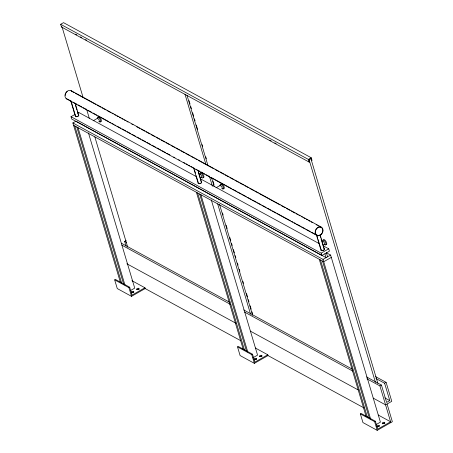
<?xml version="1.0" encoding="UTF-8"?>
<svg xmlns="http://www.w3.org/2000/svg" width="453" height="453" viewBox="0 0 453 453"><rect width="100%" height="100%" fill="white"/><g stroke="black" fill="none" stroke-linecap="round" stroke-linejoin="round"><path stroke-width="0.68" d="M60.645 24.292L63.522 22.65L311.245 157.769L312.049 160.453L311.59 160.713L310.934 158.505L308.963 159.626L309.625 161.84L309.167 162.1L61.449 26.982L60.645 24.292L308.368 159.411L309.167 162.1M61.449 26.982L61.902 26.721M323.159 245.775L328.748 248.822L329.444 251.16L321.873 255.486L71.704 119.031L71.008 116.693L75.085 114.366M77.412 113.035L78.579 112.367L196.523 176.704M120.453 282.553L72.865 122.933L75.781 121.268M93.154 120.798L97.355 118.397M215.996 187.802L220.198 185.402M126.059 246.121L124.66 241.443L126.177 240.577M308.368 159.411L311.245 157.769M114.671 279.875L115.43 279.444L129.688 287.219L132.044 295.118L144.92 287.768L145.153 288.555L131.523 296.341L117.265 288.567L114.671 279.875L128.935 287.655L131.523 296.341M128.935 287.655L129.688 287.219M130.651 290.458L134.728 288.125L88.448 132.882M71.008 116.693L321.177 253.148L328.748 248.822M72.865 122.933L323.034 259.388L330.605 255.062L380.412 422.134L376.335 424.467M331.302 257.4L323.731 261.726L73.567 125.271M237.514 346.879L238.272 346.449L252.531 354.223L254.886 362.123L267.763 354.773L267.995 355.56L254.365 363.346L240.107 355.565L237.514 346.879L251.777 354.659L254.365 363.346M251.777 354.659L252.531 354.223M252.91 357.791L257.57 355.129L211.291 199.886M366.885 378.804L379.914 385.911L381.426 385.044L386.607 402.423L389.79 400.611L384.608 383.232L375.922 378.493M384.608 383.232L386.12 382.366L391.771 401.324L385.565 404.869L373.159 398.102M387.077 404.002L392.355 421.698L377.207 430.35L362.949 422.57L360.356 413.883L361.115 413.447L375.378 421.228L377.728 429.127L390.605 421.777L378.204 415.01M360.356 413.883L374.62 421.658L375.378 421.228M75.56 34.168L76.8 34.847M80.526 36.88L81.767 37.554M85.492 39.587L86.738 40.266M269.886 140.164L271.132 140.843M274.858 142.876L276.098 143.55M71.076 90.645L321.245 227.095M71.568 91.234L74.049 92.588M75.294 93.267L95.776 104.439M97.016 105.119L100.742 107.146M101.982 107.825L105.708 109.858M106.948 110.532L110.674 112.565M111.914 113.244L113.159 113.918M114.399 114.598L115.64 115.272M116.885 115.951L118.125 116.631M119.366 117.304L120.606 117.984M121.851 118.658L123.091 119.337M124.332 120.017L125.572 120.691M126.817 121.37L128.057 122.044M131.783 124.077L133.023 124.756M136.749 126.783L139.852 128.476M141.093 129.156L144.818 131.189M146.059 131.863L149.784 133.895M151.025 134.575L154.75 136.608M155.991 137.282L159.716 139.314M160.957 139.988L164.682 142.021M165.923 142.701L169.649 144.733M170.889 145.407L174.615 147.44M175.855 148.12L179.581 150.147M180.821 150.826L184.547 152.859M185.787 153.533L189.513 155.566M190.753 156.245L194.479 158.273M195.719 158.952L196.959 159.632M198.204 160.305L213.72 168.771M214.965 169.45L218.686 171.477M219.931 172.157L223.652 174.19M224.898 174.864L228.618 176.897M229.864 177.576L233.584 179.609M234.83 180.283L238.55 182.316M239.796 182.995L243.516 185.022M244.762 185.702L248.482 187.735M249.728 188.408L253.448 190.441M254.694 191.121L258.414 193.148M259.66 193.827L280.141 204.999M281.387 205.679L285.107 207.712M286.353 208.386L290.073 210.419M291.319 211.098L295.039 213.125M296.285 213.805L297.525 214.479M298.765 215.158L300.005 215.838M301.251 216.511L302.491 217.191M303.731 217.865L304.971 218.544M306.217 219.224L307.457 219.898M308.697 220.577L309.937 221.251M311.183 221.93L312.423 222.61M316.149 224.637L317.389 225.317M318.629 225.996L321.115 227.349M68.137 99.45L71.863 101.483M73.103 102.157L76.829 104.19M78.069 104.87L81.795 106.897M83.035 107.576L86.761 109.609M88.001 110.283L91.727 112.316M92.967 112.995L96.693 115.028M97.933 115.702L108.488 121.461M109.728 122.134L110.968 122.814M112.214 123.488L113.454 124.167M114.694 124.847L115.934 125.521M117.18 126.2L120.9 128.233M122.146 128.907L125.866 130.94M127.112 131.613L130.838 133.646M132.078 134.326L135.804 136.359M137.044 137.032L140.77 139.065M142.01 139.745L145.736 141.772M146.976 142.452L150.702 144.484M151.942 145.158L155.668 147.191M156.908 147.871L160.634 149.898M161.874 150.577L165.6 152.61M166.84 153.284L169.943 154.977M173.669 157.01L174.909 157.689M178.635 159.722L179.875 160.396M183.601 162.429L184.841 163.103M186.081 163.782L187.327 164.462M188.567 165.135L189.807 165.815M191.047 166.489L192.293 167.168M193.533 167.848L194.773 168.522M196.013 169.201L197.259 169.875M198.499 170.554L199.739 171.234M200.979 171.908L204.705 173.941M205.945 174.62L209.671 176.647M210.911 177.327L231.398 188.499M232.638 189.178L236.364 191.206M237.604 191.885L241.33 193.918M242.57 194.592L246.296 196.625M247.536 197.304L251.262 199.337M252.502 200.011L256.228 202.044M257.468 202.723L261.194 204.75M262.434 205.43L266.16 207.463M267.4 208.137L271.126 210.169M272.366 210.849L276.092 212.876M277.332 213.556L290.373 220.668M291.613 221.341L292.853 222.021M294.093 222.695L295.339 223.374M296.579 224.054L300.305 226.081M301.545 226.76L305.271 228.793M306.511 229.467L310.237 231.5M311.477 232.179L317.066 235.226M66.767 99.026L316.936 235.475M200.249 178.731L319.433 243.742M326.262 252.689L330.605 255.062M75.894 121.206L326.064 257.655L324.903 253.754M375.577 376.613L386.12 382.366M124.66 241.443L126.523 242.457M121.483 243.261L229.428 302.14M243.697 309.926L352.27 369.144M366.539 376.924L381.426 385.044M121.829 245.141L230.396 304.359M244.665 312.14L352.615 371.024M384.824 397.904L389.79 400.611M126.857 263.759L236.047 323.317M250.316 331.103L358.266 389.982M131.897 280.667L144.92 287.768M255.362 348.006L267.763 354.773M144.541 288.221L240.702 340.673M267.383 355.226L364.161 408.011M379.914 385.911L390.837 422.564M310.86 158.544L377.87 383.34M309.042 159.586L375.446 382.349M326.415 252.893L327.576 256.789M320.078 234.648L324.45 249.314M320.016 235.441L320.611 237.434M321.007 238.759L323.98 248.72M374.62 421.658L377.207 430.35M316.709 234.875L317.7 238.193M318.097 239.518L319.088 242.836M319.484 244.167L320.866 248.81M316.426 234.897L320.99 250.209M321.177 253.148L321.873 255.486M323.034 259.388L370.616 419.002M322.508 261.058L369.393 418.334M320.469 259.948L367.36 417.224M319.252 259.28L366.137 416.556M189.003 100.589L190.017 103.975M190.821 106.682L191.426 108.714M192.638 112.774L193.646 116.161M194.456 118.867L195.062 120.9M196.274 124.96L197.684 129.7M202.129 144.598L202.729 146.63M205.758 156.783L206.364 158.816M213.023 181.16L214.037 184.547M222.514 212.984L223.119 215.016M226.143 225.175L227.157 228.555M229.779 237.361L230.787 240.747M231.596 243.454L232.202 245.486M233.414 249.546L234.422 252.933M235.232 255.639L235.837 257.672M237.451 263.091L238.057 265.124M239.269 269.184L239.869 271.217M242.899 281.37L243.504 283.402M246.534 293.561L247.542 296.947M248.352 299.654L248.957 301.687M250.164 305.747L251.177 309.133M251.981 311.84L252.587 313.872M187.004 95.289L207.995 165.707M211.63 177.893L214.252 186.698M219.501 204.303L252.604 315.345M184.966 94.179L205.758 163.918M209.394 176.104L212.417 186.262M217.666 203.867L250.571 314.235M198.029 170.311L201.608 182.31M198.165 171.755L200.147 178.397M200.543 179.728L201.138 181.715M194.462 169.858L195.453 173.176M196.245 175.832L198.221 182.474M193.584 167.893L198.148 183.205M200.889 194.722L247.774 351.998M199.665 194.054L246.551 351.335M197.627 192.944L244.518 350.22M196.409 192.276L243.295 349.557M62.123 27.174L83.12 97.593M86.551 109.099L89.377 118.578M94.824 136.863L127.729 247.23M75.187 103.307L78.765 115.305M75.521 105.419L76.908 110.062M77.304 111.393L78.295 114.711M71.223 101.529L75.379 115.47M70.742 100.889L75.306 116.2M78.046 127.718L124.932 284.994M76.823 127.05L123.709 284.331M74.785 125.94L121.676 283.216M322.819 241.676A2.826 1.07 60.3 0 1 323.776 240.22A2.826 1.07 60.3 0 1 325.973 243.737A2.826 1.07 60.3 0 1 324.631 244.58M322.468 241.67A1.886 0.713 60.3 0 1 323.589 241.743A1.886 0.713 60.3 0 1 324.705 244.003A1.886 0.713 60.3 0 1 323.776 244.32M323.425 240.169A2.826 1.07 60.3 0 1 326.069 241.613A2.826 1.07 60.3 0 1 325.809 244.444M97.503 118.777A2.826 1.07 60.3 0 1 98.46 117.321A2.826 1.07 60.3 0 1 100.657 120.843A2.826 1.07 60.3 0 1 99.32 121.681M97.157 118.771A1.886 0.713 60.3 0 1 98.918 119.734A1.886 0.713 60.3 0 1 98.743 121.625M98.114 117.27A2.826 1.07 60.3 0 1 100.572 118.397A2.826 1.07 60.3 0 1 100.866 121.681M199.977 174.671A2.826 1.07 60.3 0 1 201.07 173.312A2.826 1.07 60.3 0 1 203.182 177.095A2.826 1.07 60.3 0 1 201.353 177.14M199.626 174.665A1.886 0.713 60.3 0 1 200.747 174.739A1.886 0.713 60.3 0 1 201.862 176.998A1.886 0.713 60.3 0 1 200.934 177.316M200.583 173.165A2.826 1.07 60.3 0 1 203.04 174.286A2.826 1.07 60.3 0 1 203.335 177.576M220.345 185.781A2.826 1.07 60.3 0 1 221.302 184.326A2.826 1.07 60.3 0 1 223.499 187.848A2.826 1.07 60.3 0 1 222.163 188.686M220.956 184.275A2.826 1.07 60.3 0 1 223.414 185.402A2.826 1.07 60.3 0 1 223.708 188.686M220.011 186.104A1.886 0.713 60.3 0 1 221.506 186.325A1.886 0.713 60.3 0 1 221.834 188.714M324.155 248.94A1.789 0.866 -16.6 0 1 322.836 250.628A1.789 0.866 -16.6 0 1 321.16 249.716M324.099 249.207A1.506 0.73 -16.6 0 1 324.15 249.586M324.031 249.801A1.506 0.73 -16.6 0 1 322.077 250.583A1.506 0.73 -16.6 0 1 321.409 249.722M201.313 181.936A1.789 0.866 -16.6 0 1 200.22 183.561A1.789 0.866 -16.6 0 1 198.176 182.967M201.189 182.797A1.506 0.73 -16.6 0 1 200.979 183.006M200.69 183.205A1.506 0.73 -16.6 0 1 199.597 183.561M199.235 183.578A1.506 0.73 -16.6 0 1 198.493 183.312M78.675 115.096A1.789 0.866 -16.6 0 1 76.925 116.676A1.789 0.866 -16.6 0 1 75.475 115.708M78.346 115.792A1.506 0.73 -16.6 0 1 76.755 116.557M75.821 116.444A1.506 0.73 -16.6 0 1 75.577 116.132M66.897 98.771A4.428 3.494 -61.4 0 1 66.155 98.239M65.198 95.458A4.428 3.494 -61.4 0 1 65.374 94.354M65.793 93.284A4.428 3.494 -61.4 0 1 67.225 91.523M67.701 99.309A4.711 3.715 -61.4 0 1 65.594 93.188A4.711 3.715 -61.4 0 1 71.863 91.212M136.982 289.654A1.319 0.64 -16.6 0 1 139.196 289.201M131.512 292.944A1.319 0.64 -16.6 0 1 132.508 292.202A1.319 0.64 -16.6 0 1 133.822 292.185M259.824 356.658A1.319 0.64 -16.6 0 1 262.038 356.205M254.354 359.948A1.319 0.64 -16.6 0 1 255.35 359.206A1.319 0.64 -16.6 0 1 256.664 359.189M382.53 423.849A1.319 0.64 -16.6 0 1 383.634 423.142A1.319 0.64 -16.6 0 1 384.88 423.21M377.196 426.953A1.319 0.64 -16.6 0 1 379.286 426.114M319.92 235.413A4.711 3.715 -61.4 0 0 322.032 227.666A4.711 3.715 -61.4 0 0 315.316 230.781A4.711 3.715 -61.4 0 0 319.92 235.413M319.869 235.169A4.428 3.494 -61.4 0 0 321.856 227.882A4.428 3.494 -61.4 0 0 315.543 230.809A4.428 3.494 -61.4 0 0 319.869 235.169M137.146 289.682A1.319 0.64 -16.6 0 0 139.105 288.714A1.319 0.64 -16.6 0 0 137.236 288.521A1.319 0.64 -16.6 0 0 137.146 289.682M131.965 292.717A1.319 0.64 -16.6 0 0 133.805 291.67A1.319 0.64 -16.6 0 0 131.817 291.613A1.319 0.64 -16.6 0 0 131.965 292.717M259.988 356.687A1.319 0.64 -16.6 0 0 261.947 355.718A1.319 0.64 -16.6 0 0 260.079 355.526A1.319 0.64 -16.6 0 0 259.988 356.687M254.807 359.722A1.319 0.64 -16.6 0 0 256.647 358.674A1.319 0.64 -16.6 0 0 254.66 358.617A1.319 0.64 -16.6 0 0 254.807 359.722M382.83 423.691A1.319 0.64 -16.6 0 0 384.79 422.723A1.319 0.64 -16.6 0 0 382.921 422.53A1.319 0.64 -16.6 0 0 382.83 423.691M377.649 426.726A1.319 0.64 -16.6 0 0 379.489 425.678A1.319 0.64 -16.6 0 0 377.502 425.622A1.319 0.64 -16.6 0 0 377.649 426.726"/></g></svg>
